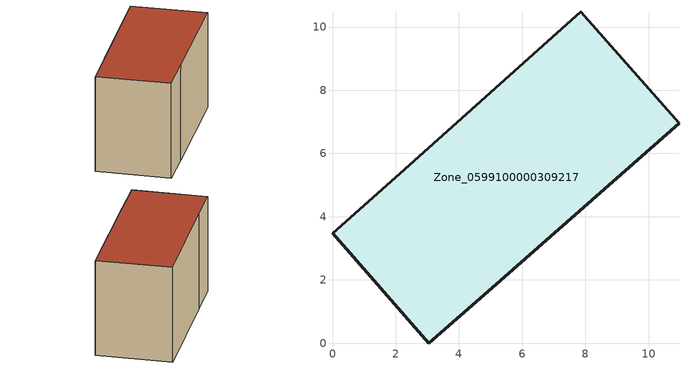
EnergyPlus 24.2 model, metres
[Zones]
Zone_0599100000309217
 floor ground (C_G): 7.86,10.48 10.96,6.96 5.06,1.75 3.04,0 0,3.47 1.99,5.23 z0
 wall outside (C_F): 1.99,5.23 0,3.47 3.04,0 5.06,1.75 10.96,6.96 7.86,10.48 1.99,5.23 z0:6.15
 roof outside (C_R): 10.96,6.96 7.86,10.48 1.99,5.23 0,3.47 3.04,0 5.06,1.75 z6.15
[BUILDING]
Pand.0599100000309217: North Axis=0; Terrain=City; Loads Convergence Tolerance Value=0.04; Temperature Convergence Tolerance Value=0.4; Solar Distribution=FullExterior; Maximum Number of Warmup Days=25; Minimum Number of Warmup Days=1
[Site:Location]
Rotterdam.The.Hague.AP_ZH_NLD Design_Conditions: Latitude=51.96; Longitude=4.45; Time Zone=1; Elevation=-4.5
[SITE:GROUNDTEMPERATURE:BUILDINGSURFACE]
18, 18, 18, 18, 18, 18, 18, 18, 18, 18, 18, 18
[MATERIAL] Thermal Absorptance=0.9; Solar Absorptance=0.7; Visible Absorptance=0.7
Name | Roughness | Thickness | Conductivity | Density | Specific Heat
G.TI.1946 | MediumSmooth | 0.15 | 1 | 540 | 1210
F.TI.1946 | Rough | 0.3 | 0.857143 | 1920 | 840
R.TI.1946 | MediumRough | 0.2 | 0.1 | 1500 | 1000
[CONSTRUCTION]
C_G: G.TI.1946
C_F: F.TI.1946
C_R: R.TI.1946
[ZONE]
Zone_0599100000309217: Type=1; Multiplier=1; Ceiling Height=Autocalculate; Volume=Autocalculate; Floor Area=autocalculate; Part of Total Floor Area=Yes
[ZONEINFILTRATION:DESIGNFLOWRATE]
Infil_Zone_0599100000309217: Zone or ZoneList or Space or SpaceList=Zone_0599100000309217; Schedule=AlwaysOn; Design Flow Rate Calculation Method=Flow/Area; Flow Rate per Floor Area=0.003; Constant Term Coefficient=1; Temperature Term Coefficient=0; Velocity Term Coefficient=0; Velocity Squared Term Coefficient=0
[HVACTEMPLATE:ZONE:IDEALLOADSAIRSYSTEM]
Zone_0599100000309217: Maximum Heating Supply Air Temperature=50; Minimum Cooling Supply Air Temperature=13; Maximum Heating Supply Air Humidity Ratio=0.0156; Minimum Cooling Supply Air Humidity Ratio=0.0077; Heating Limit=NoLimit; Cooling Limit=NoLimit; Dehumidification Control Type=ConstantSensibleHeatRatio; Cooling Sensible Heat Ratio=0.7; Dehumidification Setpoint=60; Humidification Control Type=None; Humidification Setpoint=30; Outdoor Air Method=None; Outdoor Air Flow Rate per Person=0.00944; Outdoor Air Flow Rate per Zone Floor Area=0; Outdoor Air Flow Rate per Zone=0; Demand Controlled Ventilation Type=None; Outdoor Air Economizer Type=NoEconomizer; Heat Recovery Type=None; Sensible Heat Recovery Effectiveness=0.7; Latent Heat Recovery Effectiveness=0.65
[ZONECONTROL:THERMOSTAT]
ThermostatControl_Zone_0599100000309217: Zone or ZoneList=Zone_0599100000309217; Control Type Schedule=DualSetpointControlType; Control 1=Thermostat_Zone_0599100000309217; Temperature Difference Between Cutout And Setpoint=0
[THERMOSTATSETPOINT:DUALSETPOINT]
Thermostat_Zone_0599100000309217: Heating Setpoint Temperature Schedule=HeatingSetpoint_Zone_0599100000309217; Cooling Setpoint Temperature Schedule=CoolingSetpoint_Zone_0599100000309217
[SCHEDULE:COMPACT]
HeatingSetpoint_Zone_0599100000309217: Through: 12/31, For: AllDays, Until: 24:00, 21
CoolingSetpoint_Zone_0599100000309217: Through: 12/31, For: AllDays, Until: 24:00, 24
DualSetpointControlType: Through: 12/31, For: AllDays, Until: 24:00, 4
AlwaysOn: Through: 12/31, For: AllDays, Until: 24:00, 1
